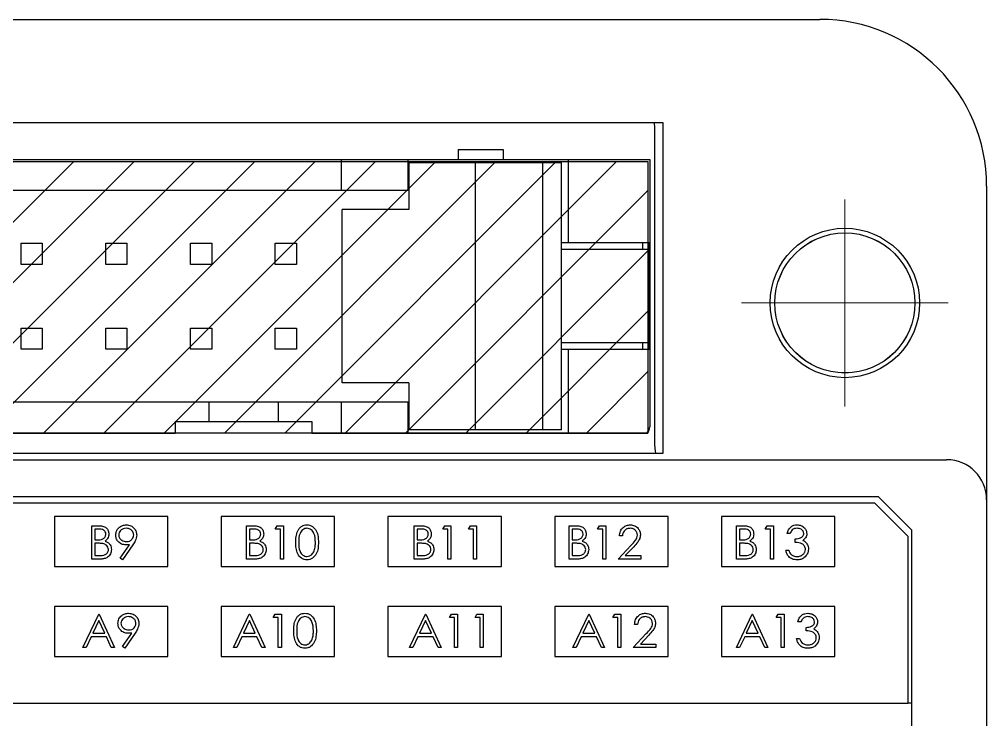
# Model space of a CAD drawing. Header units: millimetres. Extents: x 52 to 3850, y 79 to 1546.
# Drawn here: x 1488.31 to 1524.31, y 886.76 to 912.82 of the extents above; entities that cross this region are included whole.
import ezdxf

# ---------------------------------------------------------------- set-up
doc = ezdxf.new("R2010")
doc.units = ezdxf.units.MM
doc.header["$LTSCALE"] = 25
doc.linetypes.add('CENTER', pattern=[2, 1.25, -0.25, 0.25, -0.25])
doc.layers.add('Power_12V', color=50, linetype='Continuous')
for name, color, linetype, lineweight in [('Terminal_IO', 3, 'Continuous', 25), ('Z_OM_CENTER', 4, 'CENTER', 13), ('Z_OM_OUTLINE', 7, 'Continuous', 30)]:
    doc.layers.add(name, color=color, linetype=linetype, lineweight=lineweight)

msp = doc.modelspace()

# ---------------------------------------------------------------- hatches: boundary and pattern name
at = {"layer": 'Power_12V'}
h = msp.add_hatch(dxfattribs=at)
h.set_pattern_fill('ANSI31', color=3, scale=0.5)
h.set_pattern_definition([(45, (-3405, 875), (-1.122532, 1.122532), [])])
h.paths.add_polyline_path([(1446.851, 907.529), (1511.71, 907.529), (1511.71, 897.428), (1446.851, 897.428)])

# ---------------------------------------------------------------- linework, layer by layer
at = {"layer": 'Terminal_IO'}
msp.add_lwpolyline([(1446.851, 907.529), (1511.71, 907.529), (1511.71, 897.428), (1446.851, 897.428)], close=True, dxfattribs=at)
at = {"layer": 'Z_OM_CENTER'}
for p, q in [((1519.038, 898.42), (1519.038, 906.116)), ((1515.19, 902.268), (1522.886, 902.268))]:
    msp.add_line(p, q, dxfattribs=at)
at = {"layer": 'Z_OM_OUTLINE', "color": 7, "linetype": 'Continuous', "lineweight": 25}
for p, q in [((1440.521, 912.821), (1518.107, 912.821)), ((1512.272, 908.972), (1446.355, 908.972)), ((1511.962, 908.786), (1511.948, 908.972)), ((1511.962, 896.993), (1511.962, 908.786)), ((1512.272, 896.682), (1512.272, 908.972)), ((1504.65, 907.979), (1504.65, 907.607)), ((1504.65, 907.979), (1506.314, 907.979)), ((1506.314, 907.979), (1506.314, 907.607)), ((1458.334, 907.607), (1500.293, 907.607)), ((1500.293, 907.607), (1502.776, 907.607)), ((1500.293, 907.607), (1500.293, 906.459)), ((1502.776, 907.607), (1502.776, 906.459)), ((1502.776, 907.607), (1508.734, 907.607)), ((1508.734, 907.607), (1508.734, 904.503)), ((1508.734, 907.607), (1511.776, 907.607)), ((1511.776, 907.607), (1511.776, 897.655)), ((1502.807, 907.483), (1502.807, 905.745)), ((1505.289, 907.483), (1502.807, 907.483)), ((1505.289, 897.552), (1505.289, 907.483)), ((1506.556, 907.483), (1505.289, 907.483)), ((1507.797, 907.483), (1506.556, 907.483)), ((1507.797, 897.552), (1507.797, 907.483)), ((1508.487, 907.483), (1507.797, 907.483)), ((1508.487, 904.255), (1508.487, 907.483)), ((1524.314, 906.614), (1524.314, 894.945)), ((1458.334, 906.459), (1500.293, 906.459)), ((1500.293, 906.459), (1502.776, 906.459)), ((1502.807, 906.459), (1502.776, 906.459)), ((1500.324, 899.29), (1500.324, 905.745)), ((1502.807, 905.745), (1500.324, 905.745)), ((1488.379, 903.7), (1488.379, 904.488)), ((1488.379, 904.488), (1489.167, 904.488)), ((1489.167, 904.488), (1489.167, 903.7)), ((1491.532, 903.7), (1491.532, 904.488)), ((1491.532, 904.488), (1492.32, 904.488)), ((1492.32, 904.488), (1492.32, 903.7)), ((1494.685, 904.488), (1495.473, 904.488)), ((1494.685, 903.7), (1494.685, 904.488)), ((1495.473, 904.488), (1495.473, 903.7)), ((1497.838, 903.7), (1497.838, 904.488)), ((1497.838, 904.488), (1498.626, 904.488)), ((1498.626, 904.488), (1498.626, 903.7)), ((1508.734, 904.503), (1508.487, 904.503)), ((1511.764, 904.503), (1508.734, 904.503)), ((1511.515, 904.255), (1511.515, 904.503)), ((1511.764, 900.531), (1511.764, 904.503)), ((1508.487, 900.779), (1508.487, 904.255)), ((1511.706, 904.255), (1508.487, 904.255)), ((1511.706, 904.255), (1511.706, 900.779)), ((1489.167, 903.7), (1488.379, 903.7)), ((1492.32, 903.7), (1491.532, 903.7)), ((1495.473, 903.7), (1494.685, 903.7)), ((1498.626, 903.7), (1497.838, 903.7)), ((1488.379, 900.547), (1488.379, 901.335)), ((1488.379, 901.335), (1489.167, 901.335)), ((1489.167, 901.335), (1489.167, 900.547)), ((1491.532, 900.547), (1491.532, 901.335)), ((1491.532, 901.335), (1492.32, 901.335)), ((1492.32, 901.335), (1492.32, 900.547)), ((1494.685, 901.335), (1495.473, 901.335)), ((1494.685, 900.547), (1494.685, 901.335)), ((1495.473, 901.335), (1495.473, 900.547)), ((1497.838, 900.547), (1497.838, 901.335)), ((1497.838, 901.335), (1498.626, 901.335)), ((1498.626, 901.335), (1498.626, 900.547)), ((1508.487, 897.552), (1508.487, 900.779)), ((1511.706, 900.779), (1508.487, 900.779)), ((1511.515, 900.531), (1511.515, 900.779)), ((1489.167, 900.547), (1488.379, 900.547)), ((1492.32, 900.547), (1491.532, 900.547)), ((1495.473, 900.547), (1494.685, 900.547)), ((1498.626, 900.547), (1497.838, 900.547)), ((1508.734, 900.531), (1508.487, 900.531)), ((1508.734, 900.531), (1508.734, 897.428)), ((1511.764, 900.531), (1508.734, 900.531)), ((1502.807, 899.29), (1500.324, 899.29)), ((1502.807, 899.29), (1502.807, 897.552)), ((1495.365, 898.576), (1481.858, 898.576)), ((1495.365, 898.576), (1495.365, 897.862)), ((1497.947, 898.576), (1495.365, 898.576)), ((1497.947, 898.576), (1497.947, 897.862)), ((1500.293, 898.576), (1497.947, 898.576)), ((1500.293, 898.576), (1500.293, 897.428)), ((1502.776, 898.576), (1500.293, 898.576)), ((1502.776, 898.576), (1502.776, 897.428)), ((1502.807, 898.576), (1502.776, 898.576)), ((1494.111, 897.862), (1494.111, 897.428)), ((1494.111, 897.862), (1495.365, 897.862)), ((1495.365, 897.862), (1497.947, 897.862)), ((1497.947, 897.862), (1499.2, 897.862)), ((1499.2, 897.862), (1499.2, 897.428)), ((1505.289, 897.552), (1502.807, 897.552)), ((1506.556, 897.552), (1505.289, 897.552)), ((1507.797, 897.552), (1506.556, 897.552)), ((1508.487, 897.552), (1507.797, 897.552)), ((1481.858, 897.428), (1494.111, 897.428)), ((1499.2, 897.428), (1500.293, 897.428)), ((1500.293, 897.428), (1502.776, 897.428)), ((1502.776, 897.428), (1508.734, 897.428)), ((1508.734, 897.428), (1511.71, 897.428)), ((1435.803, 896.434), (1522.824, 896.434)), ((1446.355, 896.682), (1512.272, 896.682)), ((1438.348, 895.069), (1520.279, 895.069)), ((1520.279, 895.069), (1521.521, 893.828)), ((1520.155, 894.821), (1438.472, 894.821)), ((1521.396, 893.579), (1520.155, 894.821)), ((1524.314, 894.945), (1524.314, 892.189)), ((1493.838, 894.324), (1489.617, 894.324)), ((1489.617, 894.324), (1489.617, 892.462)), ((1493.838, 892.462), (1493.838, 894.324)), ((1500.045, 894.324), (1495.824, 894.324)), ((1495.824, 894.324), (1495.824, 892.462)), ((1500.045, 892.462), (1500.045, 894.324)), ((1506.252, 894.324), (1502.031, 894.324)), ((1502.031, 894.324), (1502.031, 892.462)), ((1506.252, 892.462), (1506.252, 894.324)), ((1512.458, 894.324), (1508.238, 894.324)), ((1508.238, 894.324), (1508.238, 892.462)), ((1512.458, 892.462), (1512.458, 894.324)), ((1518.665, 894.324), (1514.445, 894.324)), ((1514.445, 894.324), (1514.445, 892.462)), ((1518.665, 892.462), (1518.665, 894.324)), ((1491.009, 893.98), (1491.251, 893.98)), ((1491.009, 892.738), (1491.009, 893.98)), ((1496.77, 893.98), (1497.012, 893.98)), ((1496.77, 892.738), (1496.77, 893.98)), ((1497.836, 893.852), (1497.909, 893.98)), ((1497.909, 893.98), (1498.139, 893.98)), ((1498.139, 893.98), (1498.139, 892.738)), ((1503.009, 892.738), (1503.009, 893.98)), ((1503.009, 893.98), (1503.251, 893.98)), ((1504.075, 893.852), (1504.148, 893.98)), ((1504.148, 893.98), (1504.378, 893.98)), ((1504.378, 893.98), (1504.378, 892.738)), ((1505.03, 893.852), (1505.103, 893.98)), ((1505.103, 893.98), (1505.332, 893.98)), ((1505.332, 893.98), (1505.332, 892.738)), ((1508.77, 893.98), (1509.012, 893.98)), ((1508.77, 892.738), (1508.77, 893.98)), ((1509.836, 893.852), (1509.909, 893.98)), ((1509.909, 893.98), (1510.139, 893.98)), ((1510.139, 893.98), (1510.139, 892.738)), ((1515.009, 893.98), (1515.251, 893.98)), ((1515.009, 892.738), (1515.009, 893.98)), ((1516.075, 893.852), (1516.148, 893.98)), ((1516.148, 893.98), (1516.378, 893.98)), ((1516.378, 893.98), (1516.378, 892.738)), ((1491.271, 893.852), (1491.12, 893.852)), ((1491.12, 893.852), (1491.12, 893.455)), ((1496.881, 893.852), (1496.881, 893.455)), ((1497.033, 893.852), (1496.881, 893.852)), ((1498.027, 893.852), (1497.836, 893.852)), ((1498.027, 892.738), (1498.027, 893.852)), ((1503.12, 893.852), (1503.12, 893.455)), ((1503.271, 893.852), (1503.12, 893.852)), ((1504.266, 893.852), (1504.075, 893.852)), ((1504.266, 892.738), (1504.266, 893.852)), ((1505.221, 893.852), (1505.03, 893.852)), ((1505.221, 892.738), (1505.221, 893.852)), ((1508.882, 893.852), (1508.882, 893.455)), ((1509.033, 893.852), (1508.882, 893.852)), ((1510.027, 893.852), (1509.836, 893.852)), ((1510.027, 892.738), (1510.027, 893.852)), ((1510.759, 893.598), (1510.648, 893.598)), ((1515.271, 893.852), (1515.12, 893.852)), ((1515.12, 893.852), (1515.12, 893.455)), ((1516.266, 893.852), (1516.075, 893.852)), ((1516.266, 892.738), (1516.266, 893.852)), ((1516.998, 893.693), (1516.887, 893.693)), ((1521.396, 887.372), (1521.396, 893.579)), ((1521.521, 893.828), (1521.521, 892.189)), ((1491.12, 893.455), (1491.195, 893.455)), ((1491.12, 893.327), (1491.12, 892.866)), ((1491.194, 893.327), (1491.12, 893.327)), ((1492.066, 892.769), (1492.411, 893.273)), ((1492.537, 893.266), (1492.155, 892.707)), ((1496.881, 893.455), (1496.956, 893.455)), ((1496.881, 893.327), (1496.881, 892.866)), ((1496.955, 893.327), (1496.881, 893.327)), ((1503.12, 893.455), (1503.195, 893.455)), ((1503.12, 893.327), (1503.12, 892.866)), ((1503.194, 893.327), (1503.12, 893.327)), ((1508.882, 893.455), (1508.956, 893.455)), ((1508.955, 893.327), (1508.882, 893.327)), ((1508.882, 893.327), (1508.882, 892.866)), ((1510.6, 892.738), (1511.082, 893.252)), ((1511.177, 893.197), (1510.866, 892.866)), ((1515.12, 893.455), (1515.195, 893.455)), ((1515.12, 893.327), (1515.12, 892.866)), ((1515.194, 893.327), (1515.12, 893.327)), ((1517.189, 893.359), (1517.189, 893.486)), ((1491.12, 892.866), (1491.279, 892.866)), ((1496.881, 892.866), (1497.04, 892.866)), ((1503.12, 892.866), (1503.279, 892.866)), ((1508.882, 892.866), (1509.04, 892.866)), ((1510.866, 892.866), (1511.444, 892.866)), ((1511.444, 892.866), (1511.444, 892.738)), ((1515.12, 892.866), (1515.279, 892.866)), ((1516.839, 893.073), (1516.95, 893.073)), ((1489.617, 892.462), (1493.838, 892.462)), ((1491.345, 892.738), (1491.009, 892.738)), ((1492.155, 892.707), (1492.066, 892.769)), ((1495.824, 892.462), (1500.045, 892.462)), ((1497.106, 892.738), (1496.77, 892.738)), ((1498.139, 892.738), (1498.027, 892.738)), ((1502.031, 892.462), (1506.252, 892.462)), ((1503.345, 892.738), (1503.009, 892.738)), ((1504.378, 892.738), (1504.266, 892.738)), ((1505.332, 892.738), (1505.221, 892.738)), ((1508.238, 892.462), (1512.458, 892.462)), ((1509.106, 892.738), (1508.77, 892.738)), ((1510.139, 892.738), (1510.027, 892.738)), ((1511.444, 892.738), (1510.6, 892.738)), ((1514.445, 892.462), (1518.665, 892.462)), ((1515.345, 892.738), (1515.009, 892.738)), ((1516.378, 892.738), (1516.266, 892.738)), ((1521.521, 892.189), (1521.521, 886.899)), ((1524.314, 892.189), (1524.314, 885.875)), ((1493.838, 890.972), (1489.617, 890.972)), ((1489.617, 890.972), (1489.617, 889.11)), ((1490.679, 889.45), (1491.268, 890.691)), ((1491.268, 890.691), (1491.284, 890.691)), ((1491.284, 890.691), (1491.857, 889.45)), ((1493.838, 889.11), (1493.838, 890.972)), ((1500.045, 890.972), (1495.824, 890.972)), ((1495.824, 890.972), (1495.824, 889.11)), ((1496.281, 889.45), (1496.87, 890.691)), ((1496.87, 890.691), (1496.886, 890.691)), ((1496.886, 890.691), (1497.459, 889.45)), ((1497.761, 890.564), (1497.834, 890.691)), ((1497.834, 890.691), (1498.064, 890.691)), ((1498.064, 890.691), (1498.064, 889.45)), ((1500.045, 889.11), (1500.045, 890.972)), ((1502.031, 890.972), (1502.031, 889.11)), ((1506.252, 890.972), (1502.031, 890.972)), ((1502.838, 889.45), (1503.427, 890.691)), ((1503.427, 890.691), (1503.443, 890.691)), ((1503.443, 890.691), (1504.016, 889.45)), ((1504.318, 890.564), (1504.391, 890.691)), ((1504.391, 890.691), (1504.621, 890.691)), ((1504.621, 890.691), (1504.621, 889.45)), ((1505.273, 890.564), (1505.346, 890.691)), ((1505.346, 890.691), (1505.576, 890.691)), ((1505.576, 890.691), (1505.576, 889.45)), ((1506.252, 889.11), (1506.252, 890.972)), ((1512.458, 890.972), (1508.238, 890.972)), ((1508.238, 890.972), (1508.238, 889.11)), ((1508.918, 889.45), (1509.507, 890.691)), ((1509.507, 890.691), (1509.523, 890.691)), ((1509.523, 890.691), (1510.096, 889.45)), ((1510.398, 890.564), (1510.471, 890.691)), ((1510.471, 890.691), (1510.7, 890.691)), ((1510.7, 890.691), (1510.7, 889.45)), ((1512.458, 889.11), (1512.458, 890.972)), ((1514.445, 890.972), (1514.445, 889.11)), ((1518.665, 890.972), (1514.445, 890.972)), ((1514.998, 889.45), (1515.586, 890.691)), ((1515.586, 890.691), (1515.602, 890.691)), ((1515.602, 890.691), (1516.175, 889.45)), ((1516.478, 890.564), (1516.55, 890.691)), ((1516.55, 890.691), (1516.78, 890.691)), ((1516.78, 890.691), (1516.78, 889.45)), ((1518.665, 889.11), (1518.665, 890.972)), ((1491.275, 890.449), (1491.05, 889.975)), ((1491.494, 889.975), (1491.275, 890.449)), ((1496.877, 890.449), (1496.652, 889.975)), ((1497.096, 889.975), (1496.877, 890.449)), ((1497.952, 890.564), (1497.761, 890.564)), ((1497.952, 889.45), (1497.952, 890.564)), ((1503.434, 890.449), (1503.209, 889.975)), ((1503.653, 889.975), (1503.434, 890.449)), ((1504.509, 890.564), (1504.318, 890.564)), ((1504.509, 889.45), (1504.509, 890.564)), ((1505.464, 890.564), (1505.273, 890.564)), ((1505.464, 889.45), (1505.464, 890.564)), ((1509.514, 890.449), (1509.289, 889.975)), ((1509.732, 889.975), (1509.514, 890.449)), ((1510.589, 890.564), (1510.398, 890.564)), ((1510.589, 889.45), (1510.589, 890.564)), ((1511.321, 890.309), (1511.21, 890.309)), ((1515.593, 890.449), (1515.368, 889.975)), ((1515.812, 889.975), (1515.593, 890.449)), ((1516.669, 890.564), (1516.478, 890.564)), ((1516.669, 889.45), (1516.669, 890.564)), ((1517.401, 890.405), (1517.289, 890.405)), ((1491.05, 889.975), (1491.494, 889.975)), ((1492.15, 889.48), (1492.495, 889.984)), ((1492.621, 889.977), (1492.239, 889.418)), ((1496.652, 889.975), (1497.096, 889.975)), ((1503.209, 889.975), (1503.653, 889.975)), ((1509.289, 889.975), (1509.732, 889.975)), ((1511.162, 889.45), (1511.643, 889.963)), ((1515.368, 889.975), (1515.812, 889.975)), ((1517.592, 890.07), (1517.592, 890.198)), ((1490.99, 889.848), (1490.801, 889.45)), ((1491.552, 889.848), (1490.99, 889.848)), ((1491.736, 889.45), (1491.552, 889.848)), ((1496.592, 889.848), (1496.403, 889.45)), ((1497.154, 889.848), (1496.592, 889.848)), ((1497.338, 889.45), (1497.154, 889.848)), ((1503.149, 889.848), (1502.96, 889.45)), ((1503.711, 889.848), (1503.149, 889.848)), ((1503.895, 889.45), (1503.711, 889.848)), ((1509.228, 889.848), (1509.04, 889.45)), ((1509.791, 889.848), (1509.228, 889.848)), ((1509.975, 889.45), (1509.791, 889.848)), ((1511.738, 889.909), (1511.428, 889.577)), ((1511.428, 889.577), (1512.005, 889.577)), ((1512.005, 889.577), (1512.005, 889.45)), ((1515.308, 889.848), (1515.119, 889.45)), ((1515.871, 889.848), (1515.308, 889.848)), ((1516.054, 889.45), (1515.871, 889.848)), ((1517.242, 889.784), (1517.353, 889.784)), ((1490.801, 889.45), (1490.679, 889.45)), ((1491.857, 889.45), (1491.736, 889.45)), ((1492.239, 889.418), (1492.15, 889.48)), ((1496.403, 889.45), (1496.281, 889.45)), ((1497.459, 889.45), (1497.338, 889.45)), ((1498.064, 889.45), (1497.952, 889.45)), ((1502.96, 889.45), (1502.838, 889.45)), ((1504.016, 889.45), (1503.895, 889.45)), ((1504.621, 889.45), (1504.509, 889.45)), ((1505.576, 889.45), (1505.464, 889.45)), ((1509.04, 889.45), (1508.918, 889.45)), ((1510.096, 889.45), (1509.975, 889.45)), ((1510.7, 889.45), (1510.589, 889.45)), ((1512.005, 889.45), (1511.162, 889.45)), ((1515.119, 889.45), (1514.998, 889.45)), ((1516.175, 889.45), (1516.054, 889.45)), ((1516.78, 889.45), (1516.669, 889.45)), ((1489.617, 889.11), (1493.838, 889.11)), ((1495.824, 889.11), (1500.045, 889.11)), ((1502.031, 889.11), (1506.252, 889.11)), ((1508.238, 889.11), (1512.458, 889.11)), ((1514.445, 889.11), (1518.665, 889.11)), ((1437.231, 887.372), (1521.396, 887.372)), ((1521.521, 887.372), (1521.396, 887.372)), ((1521.521, 886.899), (1521.521, 884.083))]:
    msp.add_line(p, q, dxfattribs=at)
at = {"layer": 'Z_OM_OUTLINE', "color": 7, "linetype": 'Continuous', "lineweight": 25, "flags": 128}
msp.add_lwpolyline([(1512.002, 896.682), (1511.986, 896.751), (1511.962, 896.993)], dxfattribs=at)
at = {"layer": 'Z_OM_OUTLINE', "color": 7, "linetype": 'Continuous', "lineweight": 25}
for centre, radius in [((1519.038, 902.268), 2.78), ((1519.038, 902.269), 2.607), ((1519.038, 902.268), 2.607)]:
    msp.add_circle(centre, radius, dxfattribs=at)
for centre, radius in [((1518.107, 906.614), 6.207), ((1522.824, 894.945), 1.49)]:
    msp.add_arc(centre, radius, 0, 90, dxfattribs=at)
msp.add_ellipse((1467.098, 897.803), major_axis=(44.69, 0), ratio=0.142857, start_param=6.224298, end_param=6.259885, dxfattribs=at)
for points, knots in [([(1491.251, 893.98), (1491.304, 893.979), (1491.41, 893.976), (1491.55, 893.913), (1491.631, 893.797), (1491.641, 893.714), (1491.645, 893.672)], [0, 0, 0, 0, 0.281317, 0.559921, 0.779934, 1, 1, 1, 1]), ([(1491.9, 893.631), (1491.907, 893.689), (1491.92, 893.803), (1492.03, 893.928), (1492.161, 893.999), (1492.25, 894.007), (1492.295, 894.012)], [0, 0, 0, 0, 0.279539, 0.558852, 0.779452, 1, 1, 1, 1]), ([(1492.289, 893.884), (1492.251, 893.881), (1492.173, 893.873), (1492.082, 893.81), (1492.021, 893.729), (1492.015, 893.668), (1492.011, 893.638)], [0, 0, 0, 0, 0.280093, 0.560011, 0.780131, 1, 1, 1, 1]), ([(1492.569, 893.638), (1492.563, 893.676), (1492.551, 893.754), (1492.47, 893.832), (1492.381, 893.878), (1492.32, 893.882), (1492.289, 893.884)], [0, 0, 0, 0, 0.278721, 0.558568, 0.779172, 1, 1, 1, 1]), ([(1492.295, 894.012), (1492.352, 894.005), (1492.464, 893.992), (1492.592, 893.89), (1492.666, 893.763), (1492.675, 893.674), (1492.68, 893.63)], [0, 0, 0, 0, 0.279729, 0.559164, 0.779611, 1, 1, 1, 1]), ([(1497.012, 893.98), (1497.065, 893.979), (1497.171, 893.976), (1497.311, 893.913), (1497.393, 893.797), (1497.402, 893.714), (1497.407, 893.672)], [0, 0, 0, 0, 0.281317, 0.559921, 0.779934, 1, 1, 1, 1]), ([(1498.6, 893.359), (1498.602, 893.431), (1498.605, 893.576), (1498.65, 893.755), (1498.727, 893.879), (1498.807, 893.953), (1498.907, 894.003), (1498.979, 894.009), (1499.015, 894.012)], [0, 0, 0, 0, 0.250526, 0.500165, 0.625273, 0.750199, 0.87511, 1, 1, 1, 1]), ([(1499.019, 893.884), (1498.991, 893.881), (1498.934, 893.876), (1498.858, 893.832), (1498.798, 893.771), (1498.716, 893.62), (1498.714, 893.475), (1498.712, 893.359)], [0, 0, 0, 0, 0.125137, 0.250417, 0.375519, 0.500847, 1, 1, 1, 1]), ([(1499.015, 894.012), (1499.052, 894.009), (1499.125, 894.003), (1499.258, 893.938), (1499.377, 893.791), (1499.438, 893.578), (1499.442, 893.432), (1499.444, 893.359)], [0, 0, 0, 0, 0.125171, 0.250335, 0.498865, 0.749016, 1, 1, 1, 1]), ([(1499.332, 893.359), (1499.328, 893.474), (1499.321, 893.647), (1499.205, 893.818), (1499.104, 893.875), (1499.047, 893.881), (1499.019, 893.884)], [0, 0, 0, 0, 0.500072, 0.74902, 0.874596, 1, 1, 1, 1]), ([(1503.251, 893.98), (1503.304, 893.979), (1503.41, 893.976), (1503.55, 893.913), (1503.631, 893.797), (1503.641, 893.714), (1503.645, 893.672)], [0, 0, 0, 0, 0.281319, 0.559922, 0.779934, 1, 1, 1, 1]), ([(1509.012, 893.98), (1509.065, 893.979), (1509.171, 893.976), (1509.311, 893.913), (1509.393, 893.797), (1509.402, 893.714), (1509.407, 893.672)], [0, 0, 0, 0, 0.281319, 0.559922, 0.779934, 1, 1, 1, 1]), ([(1510.648, 893.598), (1510.655, 893.658), (1510.67, 893.779), (1510.776, 893.917), (1510.91, 893.999), (1511.005, 894.008), (1511.053, 894.012)], [0, 0, 0, 0, 0.28003, 0.559513, 0.779667, 1, 1, 1, 1]), ([(1511.047, 893.884), (1511.005, 893.88), (1510.92, 893.871), (1510.824, 893.794), (1510.773, 893.697), (1510.764, 893.631), (1510.759, 893.598)], [0, 0, 0, 0, 0.279697, 0.558845, 0.779175, 1, 1, 1, 1]), ([(1511.317, 893.633), (1511.311, 893.671), (1511.301, 893.748), (1511.225, 893.829), (1511.138, 893.877), (1511.077, 893.882), (1511.047, 893.884)], [0, 0, 0, 0, 0.279124, 0.558978, 0.779349, 1, 1, 1, 1]), ([(1511.053, 894.012), (1511.108, 894.006), (1511.219, 893.996), (1511.342, 893.895), (1511.416, 893.772), (1511.424, 893.686), (1511.428, 893.643)], [0, 0, 0, 0, 0.279891, 0.559225, 0.779582, 1, 1, 1, 1]), ([(1515.251, 893.98), (1515.304, 893.979), (1515.41, 893.976), (1515.55, 893.913), (1515.631, 893.797), (1515.641, 893.714), (1515.645, 893.672)], [0, 0, 0, 0, 0.281316, 0.55992, 0.779934, 1, 1, 1, 1]), ([(1516.887, 893.693), (1516.901, 893.741), (1516.93, 893.836), (1517.025, 893.942), (1517.139, 894.003), (1517.217, 894.009), (1517.256, 894.012)], [0, 0, 0, 0, 0.280287, 0.559678, 0.779748, 1, 1, 1, 1]), ([(1517.258, 893.884), (1517.226, 893.882), (1517.161, 893.877), (1517.058, 893.815), (1517.021, 893.739), (1516.998, 893.693)], [0, 0, 0, 0, 0.280638, 0.560368, 1, 1, 1, 1]), ([(1517.256, 894.012), (1517.307, 894.006), (1517.407, 893.995), (1517.527, 893.916), (1517.604, 893.807), (1517.614, 893.729), (1517.619, 893.689)], [0, 0, 0, 0, 0.280085, 0.559867, 0.780097, 1, 1, 1, 1]), ([(1517.507, 893.69), (1517.501, 893.722), (1517.489, 893.787), (1517.394, 893.868), (1517.309, 893.878), (1517.258, 893.884)], [0, 0, 0, 0, 0.278857, 0.560073, 1, 1, 1, 1]), ([(1491.195, 893.455), (1491.273, 893.455), (1491.371, 893.455), (1491.467, 893.518), (1491.504, 893.561), (1491.529, 893.613), (1491.532, 893.651), (1491.534, 893.67)], [0, 0, 0, 0, 0.498606, 0.624008, 0.749402, 0.874737, 1, 1, 1, 1]), ([(1491.534, 893.67), (1491.53, 893.701), (1491.525, 893.746), (1491.486, 893.794), (1491.412, 893.847), (1491.334, 893.85), (1491.271, 893.852)], [0, 0, 0, 0, 0.249286, 0.374924, 0.500645, 1, 1, 1, 1]), ([(1491.645, 893.672), (1491.643, 893.643), (1491.639, 893.584), (1491.598, 893.485), (1491.538, 893.437), (1491.502, 893.408)], [0, 0, 0, 0, 0.280867, 0.561528, 1, 1, 1, 1]), ([(1492.28, 893.264), (1492.225, 893.27), (1492.114, 893.281), (1491.989, 893.379), (1491.912, 893.501), (1491.904, 893.588), (1491.9, 893.631)], [0, 0, 0, 0, 0.279815, 0.55949, 0.779635, 1, 1, 1, 1]), ([(1492.011, 893.638), (1492.018, 893.598), (1492.03, 893.519), (1492.115, 893.441), (1492.208, 893.397), (1492.27, 893.393), (1492.301, 893.391)], [0, 0, 0, 0, 0.278473, 0.558424, 0.779098, 1, 1, 1, 1]), ([(1492.301, 893.391), (1492.339, 893.394), (1492.416, 893.4), (1492.505, 893.464), (1492.56, 893.548), (1492.566, 893.608), (1492.569, 893.638)], [0, 0, 0, 0, 0.28032, 0.559531, 0.779752, 1, 1, 1, 1]), ([(1492.68, 893.63), (1492.667, 893.557), (1492.645, 893.425), (1492.57, 893.314), (1492.537, 893.266)], [0, 0, 0, 0, 0.558189, 1, 1, 1, 1]), ([(1496.956, 893.455), (1497.034, 893.455), (1497.132, 893.455), (1497.228, 893.518), (1497.265, 893.561), (1497.291, 893.613), (1497.294, 893.651), (1497.295, 893.67)], [0, 0, 0, 0, 0.498609, 0.62401, 0.749402, 0.874737, 1, 1, 1, 1]), ([(1497.295, 893.67), (1497.292, 893.701), (1497.286, 893.746), (1497.247, 893.794), (1497.173, 893.847), (1497.095, 893.85), (1497.033, 893.852)], [0, 0, 0, 0, 0.249286, 0.374926, 0.500647, 1, 1, 1, 1]), ([(1497.407, 893.672), (1497.405, 893.643), (1497.4, 893.584), (1497.359, 893.485), (1497.3, 893.437), (1497.263, 893.408)], [0, 0, 0, 0, 0.280866, 0.561526, 1, 1, 1, 1]), ([(1503.195, 893.455), (1503.273, 893.455), (1503.371, 893.455), (1503.467, 893.518), (1503.504, 893.561), (1503.529, 893.613), (1503.532, 893.651), (1503.534, 893.67)], [0, 0, 0, 0, 0.498605, 0.624007, 0.7494, 0.874737, 1, 1, 1, 1]), ([(1503.534, 893.67), (1503.53, 893.701), (1503.525, 893.746), (1503.486, 893.794), (1503.412, 893.847), (1503.334, 893.85), (1503.271, 893.852)], [0, 0, 0, 0, 0.249286, 0.374924, 0.500642, 1, 1, 1, 1]), ([(1503.645, 893.672), (1503.643, 893.643), (1503.639, 893.584), (1503.598, 893.485), (1503.538, 893.437), (1503.502, 893.408)], [0, 0, 0, 0, 0.280867, 0.561527, 1, 1, 1, 1]), ([(1508.956, 893.455), (1509.034, 893.455), (1509.132, 893.455), (1509.228, 893.518), (1509.265, 893.561), (1509.291, 893.613), (1509.294, 893.651), (1509.295, 893.67)], [0, 0, 0, 0, 0.498608, 0.62401, 0.749402, 0.874737, 1, 1, 1, 1]), ([(1509.295, 893.67), (1509.292, 893.701), (1509.286, 893.746), (1509.247, 893.794), (1509.173, 893.847), (1509.095, 893.85), (1509.033, 893.852)], [0, 0, 0, 0, 0.249286, 0.374925, 0.500648, 1, 1, 1, 1]), ([(1509.407, 893.672), (1509.405, 893.643), (1509.4, 893.584), (1509.359, 893.485), (1509.3, 893.437), (1509.263, 893.408)], [0, 0, 0, 0, 0.280866, 0.561529, 1, 1, 1, 1]), ([(1511.082, 893.252), (1511.141, 893.313), (1511.224, 893.399), (1511.306, 893.531), (1511.313, 893.599), (1511.317, 893.633)], [0, 0, 0, 0, 0.560718, 0.780532, 1, 1, 1, 1]), ([(1511.428, 893.643), (1511.423, 893.593), (1511.413, 893.495), (1511.314, 893.346), (1511.229, 893.254), (1511.177, 893.197)], [0, 0, 0, 0, 0.279288, 0.559153, 1, 1, 1, 1]), ([(1515.195, 893.455), (1515.273, 893.455), (1515.371, 893.455), (1515.467, 893.518), (1515.504, 893.561), (1515.529, 893.613), (1515.532, 893.651), (1515.534, 893.67)], [0, 0, 0, 0, 0.498609, 0.624007, 0.749402, 0.874737, 1, 1, 1, 1]), ([(1515.534, 893.67), (1515.53, 893.701), (1515.525, 893.746), (1515.486, 893.794), (1515.412, 893.847), (1515.334, 893.85), (1515.271, 893.852)], [0, 0, 0, 0, 0.249284, 0.374926, 0.500643, 1, 1, 1, 1]), ([(1515.645, 893.672), (1515.643, 893.643), (1515.639, 893.584), (1515.598, 893.485), (1515.538, 893.437), (1515.502, 893.408)], [0, 0, 0, 0, 0.280867, 0.561527, 1, 1, 1, 1]), ([(1517.189, 893.486), (1517.259, 893.493), (1517.364, 893.503), (1517.467, 893.575), (1517.502, 893.637), (1517.506, 893.672), (1517.507, 893.69)], [0, 0, 0, 0, 0.499421, 0.749015, 0.874543, 1, 1, 1, 1]), ([(1517.619, 893.689), (1517.617, 893.66), (1517.613, 893.603), (1517.568, 893.508), (1517.51, 893.462), (1517.474, 893.434)], [0, 0, 0, 0, 0.280507, 0.560793, 1, 1, 1, 1]), ([(1491.426, 893.313), (1491.383, 893.318), (1491.306, 893.328), (1491.228, 893.327), (1491.194, 893.327)], [0, 0, 0, 0, 0.559731, 1, 1, 1, 1]), ([(1491.63, 893.091), (1491.626, 893.121), (1491.618, 893.182), (1491.547, 893.271), (1491.472, 893.297), (1491.426, 893.313)], [0, 0, 0, 0, 0.279943, 0.560428, 1, 1, 1, 1]), ([(1491.502, 893.408), (1491.539, 893.393), (1491.613, 893.363), (1491.692, 893.28), (1491.734, 893.185), (1491.739, 893.122), (1491.741, 893.091)], [0, 0, 0, 0, 0.280382, 0.559605, 0.779764, 1, 1, 1, 1]), ([(1492.411, 893.273), (1492.387, 893.27), (1492.343, 893.265), (1492.3, 893.264), (1492.28, 893.264)], [0, 0, 0, 0, 0.559945, 1, 1, 1, 1]), ([(1497.188, 893.313), (1497.144, 893.318), (1497.067, 893.328), (1496.99, 893.327), (1496.955, 893.327)], [0, 0, 0, 0, 0.559734, 1, 1, 1, 1]), ([(1497.391, 893.091), (1497.387, 893.121), (1497.38, 893.182), (1497.308, 893.271), (1497.233, 893.297), (1497.188, 893.313)], [0, 0, 0, 0, 0.279942, 0.560429, 1, 1, 1, 1]), ([(1497.263, 893.408), (1497.3, 893.393), (1497.375, 893.363), (1497.453, 893.28), (1497.495, 893.185), (1497.5, 893.122), (1497.502, 893.091)], [0, 0, 0, 0, 0.280384, 0.559606, 0.779765, 1, 1, 1, 1]), ([(1499.015, 892.707), (1498.979, 892.71), (1498.907, 892.715), (1498.775, 892.781), (1498.659, 892.929), (1498.606, 893.142), (1498.602, 893.286), (1498.6, 893.359)], [0, 0, 0, 0, 0.12518, 0.250351, 0.498778, 0.748946, 1, 1, 1, 1]), ([(1498.712, 893.359), (1498.713, 893.243), (1498.714, 893.069), (1498.833, 892.9), (1498.934, 892.843), (1498.991, 892.837), (1499.019, 892.834)], [0, 0, 0, 0, 0.500291, 0.749088, 0.874608, 1, 1, 1, 1]), ([(1499.444, 893.359), (1499.442, 893.286), (1499.438, 893.14), (1499.377, 892.927), (1499.258, 892.781), (1499.125, 892.715), (1499.052, 892.71), (1499.015, 892.707)], [0, 0, 0, 0, 0.251002, 0.501138, 0.749612, 0.874808, 1, 1, 1, 1]), ([(1499.285, 893.047), (1499.301, 893.104), (1499.329, 893.207), (1499.332, 893.312), (1499.332, 893.359)], [0, 0, 0, 0, 0.559598, 1, 1, 1, 1]), ([(1503.426, 893.313), (1503.383, 893.318), (1503.306, 893.328), (1503.228, 893.327), (1503.194, 893.327)], [0, 0, 0, 0, 0.559738, 1, 1, 1, 1]), ([(1503.63, 893.091), (1503.626, 893.121), (1503.618, 893.182), (1503.547, 893.271), (1503.472, 893.297), (1503.426, 893.313)], [0, 0, 0, 0, 0.279944, 0.560431, 1, 1, 1, 1]), ([(1503.502, 893.408), (1503.539, 893.393), (1503.613, 893.363), (1503.692, 893.28), (1503.734, 893.185), (1503.739, 893.122), (1503.741, 893.091)], [0, 0, 0, 0, 0.280382, 0.559604, 0.779764, 1, 1, 1, 1]), ([(1509.188, 893.313), (1509.144, 893.318), (1509.067, 893.328), (1508.99, 893.327), (1508.955, 893.327)], [0, 0, 0, 0, 0.559734, 1, 1, 1, 1]), ([(1509.391, 893.091), (1509.387, 893.121), (1509.38, 893.182), (1509.308, 893.271), (1509.233, 893.297), (1509.188, 893.313)], [0, 0, 0, 0, 0.279943, 0.560427, 1, 1, 1, 1]), ([(1509.263, 893.408), (1509.3, 893.393), (1509.375, 893.363), (1509.453, 893.28), (1509.495, 893.185), (1509.5, 893.122), (1509.502, 893.091)], [0, 0, 0, 0, 0.280386, 0.559606, 0.779765, 1, 1, 1, 1]), ([(1515.426, 893.313), (1515.383, 893.318), (1515.306, 893.328), (1515.228, 893.327), (1515.194, 893.327)], [0, 0, 0, 0, 0.559734, 1, 1, 1, 1]), ([(1515.63, 893.091), (1515.626, 893.121), (1515.618, 893.182), (1515.547, 893.271), (1515.472, 893.297), (1515.426, 893.313)], [0, 0, 0, 0, 0.279944, 0.560431, 1, 1, 1, 1]), ([(1515.502, 893.408), (1515.539, 893.393), (1515.613, 893.363), (1515.692, 893.28), (1515.734, 893.185), (1515.739, 893.122), (1515.741, 893.091)], [0, 0, 0, 0, 0.280382, 0.559604, 0.779764, 1, 1, 1, 1]), ([(1517.571, 893.097), (1517.569, 893.118), (1517.566, 893.161), (1517.527, 893.24), (1517.412, 893.347), (1517.278, 893.354), (1517.189, 893.359)], [0, 0, 0, 0, 0.125587, 0.251191, 0.500602, 1, 1, 1, 1]), ([(1517.474, 893.434), (1517.503, 893.419), (1517.554, 893.392), (1517.592, 893.347), (1517.608, 893.328)], [0, 0, 0, 0, 0.55979, 1, 1, 1, 1]), ([(1517.608, 893.328), (1517.632, 893.29), (1517.675, 893.222), (1517.68, 893.142), (1517.683, 893.107)], [0, 0, 0, 0, 0.55942, 1, 1, 1, 1]), ([(1491.279, 892.866), (1491.36, 892.866), (1491.482, 892.866), (1491.589, 892.961), (1491.624, 893.032), (1491.628, 893.071), (1491.63, 893.091)], [0, 0, 0, 0, 0.499359, 0.748736, 0.874399, 1, 1, 1, 1]), ([(1491.741, 893.091), (1491.734, 893.035), (1491.719, 892.924), (1491.607, 892.806), (1491.476, 892.746), (1491.388, 892.741), (1491.345, 892.738)], [0, 0, 0, 0, 0.279141, 0.558653, 0.779058, 1, 1, 1, 1]), ([(1497.04, 892.866), (1497.121, 892.866), (1497.243, 892.866), (1497.35, 892.961), (1497.386, 893.032), (1497.389, 893.071), (1497.391, 893.091)], [0, 0, 0, 0, 0.499361, 0.748735, 0.874399, 1, 1, 1, 1]), ([(1497.502, 893.091), (1497.495, 893.035), (1497.48, 892.924), (1497.368, 892.806), (1497.237, 892.746), (1497.15, 892.741), (1497.106, 892.738)], [0, 0, 0, 0, 0.279141, 0.558653, 0.77906, 1, 1, 1, 1]), ([(1499.019, 892.834), (1499.053, 892.838), (1499.121, 892.847), (1499.226, 892.918), (1499.263, 892.998), (1499.285, 893.047)], [0, 0, 0, 0, 0.280259, 0.560784, 1, 1, 1, 1]), ([(1503.279, 892.866), (1503.36, 892.866), (1503.482, 892.866), (1503.589, 892.961), (1503.624, 893.032), (1503.628, 893.071), (1503.63, 893.091)], [0, 0, 0, 0, 0.499357, 0.748736, 0.874398, 1, 1, 1, 1]), ([(1503.741, 893.091), (1503.734, 893.035), (1503.719, 892.924), (1503.607, 892.806), (1503.476, 892.746), (1503.388, 892.741), (1503.345, 892.738)], [0, 0, 0, 0, 0.279142, 0.558655, 0.779058, 1, 1, 1, 1]), ([(1509.04, 892.866), (1509.121, 892.866), (1509.243, 892.866), (1509.35, 892.961), (1509.386, 893.032), (1509.389, 893.071), (1509.391, 893.091)], [0, 0, 0, 0, 0.499361, 0.748735, 0.874399, 1, 1, 1, 1]), ([(1509.502, 893.091), (1509.495, 893.035), (1509.48, 892.924), (1509.368, 892.806), (1509.237, 892.746), (1509.15, 892.741), (1509.106, 892.738)], [0, 0, 0, 0, 0.279142, 0.558654, 0.779061, 1, 1, 1, 1]), ([(1515.279, 892.866), (1515.36, 892.866), (1515.482, 892.866), (1515.589, 892.961), (1515.624, 893.032), (1515.628, 893.071), (1515.63, 893.091)], [0, 0, 0, 0, 0.499362, 0.748737, 0.874398, 1, 1, 1, 1]), ([(1515.741, 893.091), (1515.734, 893.035), (1515.719, 892.924), (1515.607, 892.806), (1515.476, 892.746), (1515.388, 892.741), (1515.345, 892.738)], [0, 0, 0, 0, 0.279142, 0.558655, 0.779058, 1, 1, 1, 1]), ([(1517.253, 892.707), (1517.196, 892.712), (1517.082, 892.722), (1516.948, 892.817), (1516.87, 892.942), (1516.849, 893.029), (1516.839, 893.073)], [0, 0, 0, 0, 0.279887, 0.55898, 0.779263, 1, 1, 1, 1]), ([(1516.95, 893.073), (1516.962, 893.037), (1516.982, 892.972), (1517.028, 892.923), (1517.048, 892.901)], [0, 0, 0, 0, 0.560693, 1, 1, 1, 1]), ([(1517.048, 892.901), (1517.083, 892.879), (1517.147, 892.839), (1517.222, 892.835), (1517.255, 892.834)], [0, 0, 0, 0, 0.558748, 1, 1, 1, 1]), ([(1517.683, 893.107), (1517.674, 893.046), (1517.656, 892.924), (1517.539, 892.79), (1517.397, 892.718), (1517.301, 892.71), (1517.253, 892.707)], [0, 0, 0, 0, 0.279305, 0.558841, 0.779279, 1, 1, 1, 1]), ([(1517.255, 892.834), (1517.298, 892.837), (1517.384, 892.843), (1517.488, 892.907), (1517.559, 892.995), (1517.567, 893.063), (1517.571, 893.097)], [0, 0, 0, 0, 0.280598, 0.56015, 0.780301, 1, 1, 1, 1]), ([(1491.984, 890.343), (1491.991, 890.4), (1492.005, 890.515), (1492.114, 890.639), (1492.245, 890.71), (1492.335, 890.719), (1492.379, 890.723)], [0, 0, 0, 0, 0.279538, 0.55885, 0.779452, 1, 1, 1, 1]), ([(1492.379, 890.723), (1492.436, 890.716), (1492.549, 890.703), (1492.677, 890.602), (1492.751, 890.474), (1492.76, 890.386), (1492.764, 890.341)], [0, 0, 0, 0, 0.279729, 0.559163, 0.779612, 1, 1, 1, 1]), ([(1498.525, 890.07), (1498.527, 890.142), (1498.53, 890.287), (1498.575, 890.466), (1498.652, 890.59), (1498.732, 890.664), (1498.832, 890.714), (1498.904, 890.72), (1498.94, 890.723)], [0, 0, 0, 0, 0.250526, 0.500165, 0.625273, 0.750198, 0.87511, 1, 1, 1, 1]), ([(1498.94, 890.723), (1498.977, 890.72), (1499.05, 890.714), (1499.183, 890.649), (1499.302, 890.502), (1499.363, 890.289), (1499.367, 890.143), (1499.369, 890.07)], [0, 0, 0, 0, 0.125171, 0.250335, 0.498866, 0.749016, 1, 1, 1, 1]), ([(1511.21, 890.309), (1511.217, 890.369), (1511.231, 890.49), (1511.337, 890.628), (1511.472, 890.711), (1511.567, 890.719), (1511.615, 890.723)], [0, 0, 0, 0, 0.280029, 0.559516, 0.779667, 1, 1, 1, 1]), ([(1511.615, 890.723), (1511.67, 890.718), (1511.781, 890.707), (1511.903, 890.606), (1511.978, 890.484), (1511.986, 890.397), (1511.99, 890.354)], [0, 0, 0, 0, 0.279891, 0.559224, 0.779582, 1, 1, 1, 1]), ([(1517.289, 890.405), (1517.304, 890.452), (1517.332, 890.548), (1517.427, 890.653), (1517.542, 890.714), (1517.62, 890.72), (1517.659, 890.723)], [0, 0, 0, 0, 0.280287, 0.559678, 0.779743, 1, 1, 1, 1]), ([(1517.659, 890.723), (1517.709, 890.718), (1517.81, 890.707), (1517.93, 890.627), (1518.006, 890.519), (1518.016, 890.44), (1518.021, 890.4)], [0, 0, 0, 0, 0.280085, 0.559868, 0.780099, 1, 1, 1, 1]), ([(1492.364, 889.975), (1492.309, 889.981), (1492.199, 889.993), (1492.074, 890.091), (1491.996, 890.212), (1491.988, 890.299), (1491.984, 890.343)], [0, 0, 0, 0, 0.279815, 0.559488, 0.779635, 1, 1, 1, 1]), ([(1492.374, 890.596), (1492.335, 890.592), (1492.258, 890.584), (1492.167, 890.522), (1492.106, 890.44), (1492.099, 890.379), (1492.096, 890.349)], [0, 0, 0, 0, 0.28009, 0.56001, 0.78013, 1, 1, 1, 1]), ([(1492.096, 890.349), (1492.102, 890.309), (1492.115, 890.23), (1492.2, 890.152), (1492.292, 890.109), (1492.354, 890.104), (1492.385, 890.102)], [0, 0, 0, 0, 0.278472, 0.558422, 0.779096, 1, 1, 1, 1]), ([(1492.653, 890.349), (1492.647, 890.388), (1492.635, 890.465), (1492.555, 890.544), (1492.465, 890.589), (1492.404, 890.593), (1492.374, 890.596)], [0, 0, 0, 0, 0.278723, 0.558568, 0.77917, 1, 1, 1, 1]), ([(1492.385, 890.102), (1492.423, 890.105), (1492.5, 890.111), (1492.589, 890.175), (1492.644, 890.259), (1492.65, 890.319), (1492.653, 890.349)], [0, 0, 0, 0, 0.280318, 0.55953, 0.779754, 1, 1, 1, 1]), ([(1492.764, 890.341), (1492.752, 890.268), (1492.729, 890.136), (1492.654, 890.026), (1492.621, 889.977)], [0, 0, 0, 0, 0.558189, 1, 1, 1, 1]), ([(1498.944, 890.596), (1498.916, 890.593), (1498.859, 890.587), (1498.783, 890.543), (1498.723, 890.482), (1498.641, 890.331), (1498.639, 890.186), (1498.637, 890.07)], [0, 0, 0, 0, 0.125137, 0.250417, 0.375518, 0.500847, 1, 1, 1, 1]), ([(1499.257, 890.07), (1499.253, 890.186), (1499.246, 890.358), (1499.13, 890.529), (1499.029, 890.587), (1498.973, 890.593), (1498.944, 890.596)], [0, 0, 0, 0, 0.500071, 0.74902, 0.874597, 1, 1, 1, 1]), ([(1511.609, 890.596), (1511.566, 890.591), (1511.482, 890.583), (1511.386, 890.505), (1511.334, 890.408), (1511.326, 890.342), (1511.321, 890.309)], [0, 0, 0, 0, 0.279701, 0.558848, 0.779177, 1, 1, 1, 1]), ([(1511.878, 890.344), (1511.873, 890.382), (1511.862, 890.459), (1511.787, 890.54), (1511.699, 890.589), (1511.639, 890.593), (1511.609, 890.596)], [0, 0, 0, 0, 0.279126, 0.55898, 0.779353, 1, 1, 1, 1]), ([(1511.643, 889.963), (1511.703, 890.025), (1511.786, 890.11), (1511.868, 890.243), (1511.875, 890.31), (1511.878, 890.344)], [0, 0, 0, 0, 0.560717, 0.780531, 1, 1, 1, 1]), ([(1511.99, 890.354), (1511.985, 890.305), (1511.974, 890.206), (1511.875, 890.057), (1511.79, 889.965), (1511.738, 889.909)], [0, 0, 0, 0, 0.279288, 0.559154, 1, 1, 1, 1]), ([(1517.66, 890.596), (1517.628, 890.593), (1517.564, 890.588), (1517.461, 890.526), (1517.424, 890.451), (1517.401, 890.405)], [0, 0, 0, 0, 0.280639, 0.560367, 1, 1, 1, 1]), ([(1517.592, 890.198), (1517.662, 890.204), (1517.767, 890.214), (1517.87, 890.287), (1517.905, 890.349), (1517.908, 890.383), (1517.91, 890.401)], [0, 0, 0, 0, 0.499417, 0.749016, 0.874544, 1, 1, 1, 1]), ([(1517.91, 890.401), (1517.904, 890.433), (1517.891, 890.499), (1517.796, 890.579), (1517.712, 890.589), (1517.66, 890.596)], [0, 0, 0, 0, 0.278861, 0.560072, 1, 1, 1, 1]), ([(1518.021, 890.4), (1518.019, 890.372), (1518.015, 890.314), (1517.971, 890.219), (1517.912, 890.173), (1517.876, 890.145)], [0, 0, 0, 0, 0.280508, 0.560794, 1, 1, 1, 1]), ([(1492.495, 889.984), (1492.471, 889.981), (1492.427, 889.976), (1492.384, 889.975), (1492.364, 889.975)], [0, 0, 0, 0, 0.559948, 1, 1, 1, 1]), ([(1498.94, 889.418), (1498.904, 889.421), (1498.832, 889.427), (1498.7, 889.492), (1498.584, 889.64), (1498.531, 889.853), (1498.527, 889.998), (1498.525, 890.07)], [0, 0, 0, 0, 0.12518, 0.250351, 0.498778, 0.748946, 1, 1, 1, 1]), ([(1498.637, 890.07), (1498.638, 889.954), (1498.639, 889.781), (1498.758, 889.611), (1498.859, 889.554), (1498.916, 889.548), (1498.944, 889.545)], [0, 0, 0, 0, 0.500293, 0.749088, 0.874608, 1, 1, 1, 1]), ([(1499.369, 890.07), (1499.367, 889.997), (1499.363, 889.851), (1499.302, 889.638), (1499.183, 889.492), (1499.05, 889.427), (1498.977, 889.421), (1498.94, 889.418)], [0, 0, 0, 0, 0.251002, 0.501138, 0.749612, 0.874805, 1, 1, 1, 1]), ([(1499.21, 889.758), (1499.226, 889.816), (1499.255, 889.918), (1499.257, 890.024), (1499.257, 890.07)], [0, 0, 0, 0, 0.559598, 1, 1, 1, 1]), ([(1517.974, 889.808), (1517.972, 889.829), (1517.968, 889.873), (1517.93, 889.951), (1517.814, 890.058), (1517.681, 890.065), (1517.592, 890.07)], [0, 0, 0, 0, 0.125587, 0.251191, 0.500606, 1, 1, 1, 1]), ([(1517.876, 890.145), (1517.905, 890.13), (1517.957, 890.103), (1517.994, 890.059), (1518.011, 890.039)], [0, 0, 0, 0, 0.55979, 1, 1, 1, 1]), ([(1518.011, 890.039), (1518.035, 890.001), (1518.077, 889.933), (1518.083, 889.854), (1518.085, 889.818)], [0, 0, 0, 0, 0.559419, 1, 1, 1, 1]), ([(1498.944, 889.545), (1498.978, 889.549), (1499.046, 889.558), (1499.151, 889.629), (1499.188, 889.709), (1499.21, 889.758)], [0, 0, 0, 0, 0.280259, 0.560784, 1, 1, 1, 1]), ([(1517.656, 889.418), (1517.599, 889.423), (1517.485, 889.433), (1517.351, 889.528), (1517.272, 889.654), (1517.252, 889.74), (1517.242, 889.784)], [0, 0, 0, 0, 0.279884, 0.558978, 0.779262, 1, 1, 1, 1]), ([(1517.353, 889.784), (1517.364, 889.748), (1517.385, 889.683), (1517.43, 889.634), (1517.45, 889.612)], [0, 0, 0, 0, 0.560692, 1, 1, 1, 1]), ([(1517.45, 889.612), (1517.486, 889.59), (1517.55, 889.55), (1517.625, 889.547), (1517.658, 889.545)], [0, 0, 0, 0, 0.558748, 1, 1, 1, 1]), ([(1518.085, 889.818), (1518.076, 889.758), (1518.058, 889.636), (1517.942, 889.502), (1517.8, 889.429), (1517.704, 889.422), (1517.656, 889.418)], [0, 0, 0, 0, 0.279304, 0.558838, 0.779277, 1, 1, 1, 1]), ([(1517.658, 889.545), (1517.701, 889.548), (1517.787, 889.554), (1517.891, 889.618), (1517.961, 889.707), (1517.969, 889.774), (1517.974, 889.808)], [0, 0, 0, 0, 0.280598, 0.560149, 0.780302, 1, 1, 1, 1])]:
    msp.add_open_spline(points, degree=3, knots=knots, dxfattribs=at)

doc.saveas('drawing.dxf')
